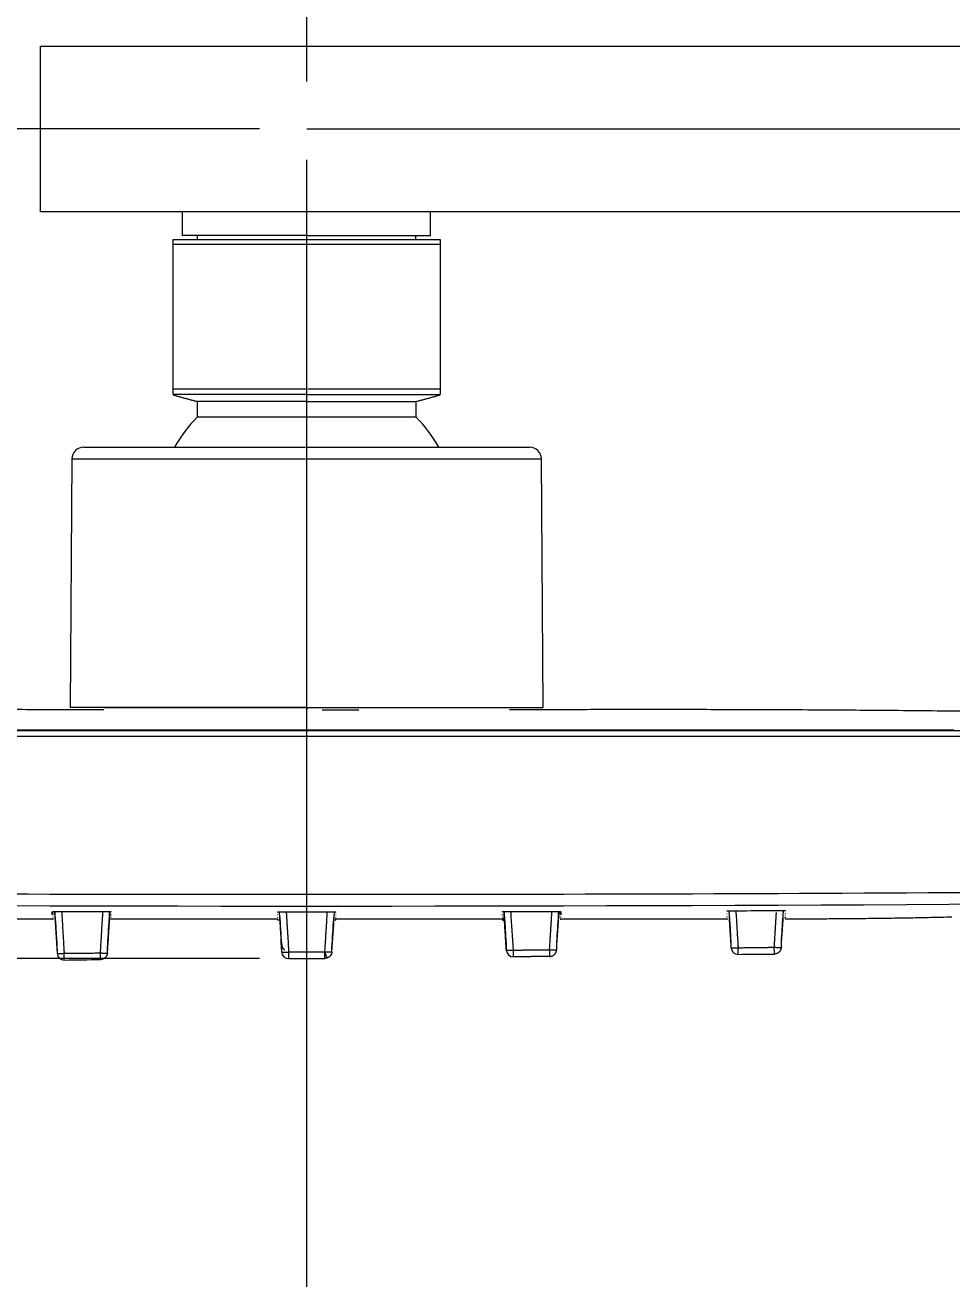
# Model space of a CAD drawing. Extents: x 8896 to 12055, y -91 to 2224.
# Drawn here: x 10464.6 to 10543, y 1249.7 to 1356.3 of the extents above; entities that cross this region are included whole.
import ezdxf

# ---------------------------------------------------------------- set-up
doc = ezdxf.new("R2010")
doc.units = 0
doc.header["$LTSCALE"] = 10
doc.header["$MEASUREMENT"] = 0
doc.header["$PDMODE"] = 3
doc.header["$PDSIZE"] = -10
doc.linetypes.add('CENTER2', pattern=[28.575, 19.05, -3.175, 3.175, -3.175])
doc.layers.get('0').update_dxf_attribs({"linetype": 'CONTINUOUS'})
doc.layers.get('DEFPOINTS').update_dxf_attribs({"linetype": 'CONTINUOUS'})
doc.layers.add('1', color=7, linetype='CONTINUOUS')
doc.layers.add('Cneter', color=1, linetype='CENTER2', lineweight=13)
doc.styles.add('Daelim Dimension', font='')
doc.styles.get('Daelim Dimension').set_extended_font_data('나눔고딕')
doc.dimstyles.new('DEFAULT', dxfattribs={"dimscale": 2, "dimtxt": 2, "dimasz": 2, "dimexe": 0, "dimexo": 2, "dimgap": 1, "dimtad": 1, "dimdec": 1, "dimzin": 9, "dimdsep": 46, "dimtxsty": 'Daelim Dimension', "dimcen": 0.5, "dimclrd": 5, "dimclre": 5, "dimclrt": 256, "dimadec": 1, "dimazin": 0, "dimtfac": 1, "dimtdec": 1, "dimtix": 1, "dimtmove": 0, "dimatfit": 3, "dimfxl": 1, "dimtolj": 1, "dimtzin": 1, "dimlwd": 9, "dimlwe": 9, "dimarcsym": 0})

# ---------------------------------------------------------------- blocks, each defined once
blk = doc.blocks.new('*D21')
at = {"color": 5, "lineweight": 9, "ltscale": 0.5, "transparency": 16777216}
for p, q in [((10484.45, 1347.57), (10329.68, 1347.57)), ((10331.68, 1285.45), (10331.68, 1339.57)), ((10484.46, 1277.45), (10329.68, 1277.45))]:
    blk.add_line(p, q, dxfattribs=at)
at = {"color": 5, "ltscale": 0.5, "transparency": 16777216}
for points in [[(10330.34, 1339.57), (10333.01, 1339.57), (10331.68, 1347.57)], [(10330.34, 1285.45), (10333.01, 1285.45), (10331.68, 1277.45)]]:
    blk.add_solid(points, dxfattribs=at)
at = {"layer": 'DEFPOINTS', "color": 0, "ltscale": 0.5, "transparency": 16777216}
for p in [(10331.68, 1347.57), (10488.45, 1347.57), (10488.46, 1277.45)]:
    blk.add_point(p, dxfattribs=at)
at = {"color": 7, "ltscale": 0.5, "transparency": 16777216, "insert": (10318.86, 1312.51), "char_height": 20, "attachment_point": 5, "rotation": 90, "style": 'Daelim Dimension'}
blk.add_mtext('\\A1;70', dxfattribs=at)
blk = doc.blocks.new('*D22')
at = {"color": 5, "lineweight": 9, "ltscale": 0.5, "transparency": 16777216}
for p, q in [((10488.45, 1351.57), (10488.45, 1402.34)), ((10834.93, 1306.57), (10834.93, 1402.34)), ((10496.45, 1400.34), (10826.93, 1400.34))]:
    blk.add_line(p, q, dxfattribs=at)
at = {"color": 5, "ltscale": 0.5, "transparency": 16777216}
for points in [[(10496.45, 1401.67), (10496.45, 1399.01), (10488.45, 1400.34)], [(10826.93, 1401.67), (10826.93, 1399.01), (10834.93, 1400.34)]]:
    blk.add_solid(points, dxfattribs=at)
at = {"layer": 'DEFPOINTS', "color": 0, "ltscale": 0.5, "transparency": 16777216}
for p in [(10834.93, 1400.34), (10488.45, 1347.57), (10834.93, 1302.57)]:
    blk.add_point(p, dxfattribs=at)
at = {"color": 7, "ltscale": 0.5, "transparency": 16777216, "insert": (10661.69, 1413.74), "char_height": 20, "attachment_point": 5, "style": 'Daelim Dimension'}
blk.add_mtext('\\A1;346.5', dxfattribs=at)

msp = doc.modelspace()

# ---------------------------------------------------------------- linework, layer by layer
at = {"layer": '1', "color": 7, "linetype": 'Continuous', "lineweight": 18}
for p, q in [((10465.93, 1340.57), (10465.93, 1354.57)), ((10465.93, 1354.57), (10789.93, 1354.57)), ((10789.93, 1340.57), (10465.93, 1340.57)), ((10477.93, 1340.57), (10477.93, 1338.57)), ((10498.93, 1338.57), (10498.93, 1340.57)), ((10488.43, 1338.57), (10477.93, 1338.57)), ((10479.18, 1338.57), (10479.18, 1338.23)), ((10488.43, 1338.57), (10498.93, 1338.57)), ((10497.68, 1338.23), (10497.68, 1338.57)), ((10477.15, 1338.23), (10488.53, 1338.23)), ((10477.15, 1325.61), (10477.15, 1337.83)), ((10488.53, 1338.23), (10499.75, 1338.23)), ((10499.75, 1337.83), (10499.75, 1325.61)), ((10488.45, 1325.13), (10477.15, 1325.13)), ((10479.2, 1324.53), (10479.2, 1323.22)), ((10488.45, 1324.53), (10479.2, 1324.53)), ((10488.45, 1324.53), (10497.7, 1324.53)), ((10488.53, 1325.13), (10499.75, 1325.13)), ((10497.7, 1323.22), (10497.7, 1324.53)), ((10488.45, 1323.22), (10479.2, 1323.22)), ((10497.7, 1323.22), (10488.45, 1323.22)), ((10469.6, 1320.67), (10488.36, 1320.67)), ((10488.45, 1320.67), (10507.3, 1320.67)), ((10468.6, 1319.68), (10468.45, 1298.67)), ((10508.45, 1298.67), (10508.3, 1319.68)), ((10488.45, 1298.67), (10468.45, 1298.67)), ((10488.45, 1298.67), (10508.45, 1298.67)), ((10489.75, 1298.47), (10492.57, 1298.47)), ((10492.57, 1298.47), (10492.86, 1298.47)), ((10471.89, 1280.73), (10471.9, 1280.73)), ((10524, 1280.77), (10524, 1280.77)), ((10467, 1280.71), (10467, 1280.71)), ((10471.9, 1280.7), (10471.9, 1280.7)), ((10505, 1280.7), (10505, 1280.7)), ((10509.9, 1280.71), (10509.9, 1280.71))]:
    msp.add_line(p, q, dxfattribs=at)
at = {"layer": '1', "color": 7, "linetype": 'Continuous', "lineweight": 13}
for p, q in [((10477.15, 1337.83), (10488.45, 1337.83)), ((10488.53, 1337.83), (10499.75, 1337.83)), ((10477.15, 1325.61), (10488.45, 1325.61)), ((10488.54, 1325.61), (10499.75, 1325.61)), ((10468.6, 1319.68), (10488.36, 1319.68)), ((10488.45, 1319.68), (10508.3, 1319.68)), ((10488.45, 1298.67), (10488.45, 1298.47)), ((10488.45, 1296.22), (10372.36, 1296.22)), ((10604.54, 1296.22), (10488.45, 1296.22))]:
    msp.add_line(p, q, dxfattribs=at)
at = {"layer": '1', "color": 7, "linetype": 'Continuous', "lineweight": 18}
for centre, radius, start, end in [((10488.45, 1314.23), 12.9, 135.8118, 150.0147), ((10488.45, 1314.23), 12.9, 29.9858, 44.1882), ((10469.6, 1319.67), 1, 90, 179.6), ((10507.3, 1319.67), 1, 0.4, 90), ((10467.94, 1277.92), 0.6, 183.4974, 270.6933)]:
    msp.add_arc(centre, radius, start, end, dxfattribs=at)
at = {"layer": '1', "color": 7, "linetype": 'Continuous', "lineweight": 13}
for centre, major_axis, ratio, start_param, end_param in [((10467.94, 1277.92), (0.007, -0.6), 0.000003, 6.2713, 7.792885), ((10486.93, 1278.04), (0.004, -0.6), 0.000002, 6.269689, 7.792894), ((10505.93, 1278.19), (-0.006, 0.6), 0.000003, 3.128803, 4.651297), ((10524.93, 1278.4), (0.007, -0.6), 0.000003, 6.2713, 7.792885)]:
    msp.add_ellipse(centre, major_axis=major_axis, ratio=ratio, start_param=start_param, end_param=end_param, dxfattribs=at)
at = {"layer": '1', "color": 7, "linetype": 'Continuous', "lineweight": 18}
for centre, major_axis, ratio, start_param, end_param in [((10486.93, 1278.04), (0.6, 0), 0.999906, 3.202786, 4.719591), ((10505.93, 1278.19), (-0.6, 0), 0.999915, 0.061244, 1.580437), ((10524.93, 1278.4), (0.6, 0), 0.999927, 3.202897, 4.724482)]:
    msp.add_ellipse(centre, major_axis=major_axis, ratio=ratio, start_param=start_param, end_param=end_param, dxfattribs=at)
for points, knots in [([(10477.15, 1337.83), (10477.15, 1337.84), (10477.15, 1337.86), (10477.15, 1337.89), (10477.15, 1337.92), (10477.15, 1337.95), (10477.15, 1337.97), (10477.15, 1338), (10477.15, 1338.03), (10477.15, 1338.05), (10477.15, 1338.08), (10477.15, 1338.1), (10477.15, 1338.12), (10477.15, 1338.14), (10477.15, 1338.16), (10477.15, 1338.17), (10477.15, 1338.19), (10477.15, 1338.2), (10477.15, 1338.21), (10477.15, 1338.22), (10477.15, 1338.22), (10477.15, 1338.23), (10477.15, 1338.23), (10477.15, 1338.23)], [0, 0, 0, 0, 0.047635, 0.095269, 0.142904, 0.190538, 0.238173, 0.285807, 0.333442, 0.381076, 0.428711, 0.476345, 0.52398, 0.571614, 0.619249, 0.666883, 0.714518, 0.762152, 0.809787, 0.857421, 0.905056, 0.95269, 1, 1, 1, 1]), ([(10499.75, 1338.23), (10499.75, 1338.23), (10499.75, 1338.23), (10499.75, 1338.22), (10499.75, 1338.22), (10499.75, 1338.21), (10499.75, 1338.2), (10499.75, 1338.19), (10499.75, 1338.17), (10499.75, 1338.16), (10499.75, 1338.14), (10499.75, 1338.12), (10499.75, 1338.1), (10499.75, 1338.08), (10499.75, 1338.05), (10499.75, 1338.03), (10499.75, 1338), (10499.75, 1337.97), (10499.75, 1337.95), (10499.75, 1337.92), (10499.75, 1337.89), (10499.75, 1337.86), (10499.75, 1337.84), (10499.75, 1337.83)], [0, 0, 0, 0, 0.045006, 0.092756, 0.140505, 0.188255, 0.236005, 0.283755, 0.331504, 0.379254, 0.427004, 0.474753, 0.522503, 0.570253, 0.618002, 0.665752, 0.713502, 0.761252, 0.809001, 0.856751, 0.904501, 0.95225, 1, 1, 1, 1]), ([(10488.45, 1298.64), (10488.43, 1298.64), (10488.39, 1298.64), (10488.32, 1298.64), (10488.26, 1298.64), (10488.2, 1298.64), (10488.13, 1298.64), (10488.07, 1298.64), (10488.01, 1298.64), (10487.95, 1298.64), (10487.88, 1298.64), (10487.82, 1298.64), (10487.76, 1298.64), (10487.69, 1298.64), (10487.63, 1298.64), (10487.57, 1298.64), (10487.51, 1298.64), (10487.44, 1298.64), (10487.38, 1298.64), (10487.32, 1298.64), (10487.25, 1298.64), (10487.19, 1298.64), (10487.13, 1298.64), (10487.07, 1298.64), (10487, 1298.64), (10486.94, 1298.64), (10486.88, 1298.64), (10486.82, 1298.64), (10486.75, 1298.64), (10486.69, 1298.64), (10486.63, 1298.64), (10486.57, 1298.64), (10486.5, 1298.64), (10486.44, 1298.64), (10486.38, 1298.64), (10486.32, 1298.64), (10486.25, 1298.64), (10486.19, 1298.64), (10486.13, 1298.64), (10486.07, 1298.64), (10486.01, 1298.64), (10485.94, 1298.64), (10485.88, 1298.64), (10485.82, 1298.64), (10485.76, 1298.64), (10485.69, 1298.64), (10485.63, 1298.64), (10485.57, 1298.64), (10485.51, 1298.64), (10485.45, 1298.64), (10485.38, 1298.64), (10485.32, 1298.64), (10485.26, 1298.64), (10485.2, 1298.64), (10484.88, 1298.64), (10484.31, 1298.64), (10483.49, 1298.64), (10482.68, 1298.64), (10481.89, 1298.64), (10481.11, 1298.64), (10480.35, 1298.64), (10479.61, 1298.64), (10478.82, 1298.64), (10477.99, 1298.64), (10477.13, 1298.64), (10476.32, 1298.64), (10475.56, 1298.64), (10474.85, 1298.64), (10474.2, 1298.64), (10473.6, 1298.64), (10473.06, 1298.64), (10472.6, 1298.64), (10472.2, 1298.64), (10471.87, 1298.64), (10471.62, 1298.64), (10471.43, 1298.64), (10471.33, 1298.64), (10471.3, 1298.64), (10471.3, 1298.64)], [0, 0, 0, 0, 0.002343, 0.004685, 0.007027, 0.009367, 0.011707, 0.014047, 0.016385, 0.018724, 0.021061, 0.023398, 0.025734, 0.02807, 0.030406, 0.032741, 0.035076, 0.03741, 0.039744, 0.042078, 0.044411, 0.046744, 0.049077, 0.05141, 0.053743, 0.056075, 0.058408, 0.06074, 0.063073, 0.065405, 0.067738, 0.07007, 0.072403, 0.074736, 0.077069, 0.079402, 0.081735, 0.084069, 0.086403, 0.088738, 0.091072, 0.093407, 0.095743, 0.098079, 0.100416, 0.102753, 0.10509, 0.107428, 0.109767, 0.112107, 0.114447, 0.116788, 0.119129, 0.121472, 0.123815, 0.155411, 0.186931, 0.218451, 0.25005, 0.281647, 0.313166, 0.344687, 0.376286, 0.417577, 0.458783, 0.500079, 0.541369, 0.582576, 0.623872, 0.665974, 0.707988, 0.750097, 0.7922, 0.834213, 0.876323, 0.917613, 0.95882, 1, 1, 1, 1]), ([(10505.6, 1298.64), (10505.6, 1298.64), (10505.57, 1298.64), (10505.46, 1298.64), (10505.28, 1298.64), (10505.03, 1298.64), (10504.7, 1298.64), (10504.3, 1298.64), (10503.83, 1298.64), (10503.3, 1298.64), (10502.7, 1298.64), (10502.05, 1298.64), (10501.34, 1298.64), (10500.58, 1298.64), (10499.77, 1298.64), (10498.91, 1298.64), (10498.08, 1298.64), (10497.29, 1298.64), (10496.55, 1298.64), (10495.79, 1298.64), (10495.01, 1298.64), (10494.22, 1298.64), (10493.41, 1298.64), (10492.59, 1298.64), (10492, 1298.64), (10491.64, 1298.64), (10491.51, 1298.64), (10491.38, 1298.64), (10491.26, 1298.64), (10491.13, 1298.64), (10491, 1298.64), (10490.88, 1298.64), (10490.75, 1298.64), (10490.62, 1298.64), (10490.5, 1298.64), (10490.37, 1298.64), (10490.24, 1298.64), (10490.11, 1298.64), (10489.99, 1298.64), (10489.86, 1298.64), (10489.73, 1298.64), (10489.6, 1298.64), (10489.48, 1298.64), (10489.35, 1298.64), (10489.22, 1298.64), (10489.09, 1298.64), (10488.96, 1298.64), (10488.84, 1298.64), (10488.71, 1298.64), (10488.58, 1298.64), (10488.49, 1298.64), (10488.45, 1298.64)], [0, 0, 0, 0, 0.041171, 0.082378, 0.123673, 0.165778, 0.207792, 0.249899, 0.292004, 0.334018, 0.376125, 0.417417, 0.458623, 0.499919, 0.54121, 0.582416, 0.623713, 0.655308, 0.686827, 0.718348, 0.749949, 0.781544, 0.813063, 0.844584, 0.876185, 0.88096, 0.885732, 0.890501, 0.895268, 0.900032, 0.904794, 0.909554, 0.914312, 0.91907, 0.923826, 0.928581, 0.933336, 0.938091, 0.942845, 0.9476, 0.952356, 0.957112, 0.961869, 0.966628, 0.971389, 0.976151, 0.980915, 0.985682, 0.990452, 0.995224, 1, 1, 1, 1]), ([(10433.74, 1296.77), (10433.77, 1296.77), (10434.26, 1296.77), (10435.2, 1296.77), (10436.58, 1296.77), (10437.95, 1296.77), (10439.33, 1296.77), (10440.71, 1296.77), (10442.09, 1296.78), (10443.47, 1296.78), (10444.85, 1296.78), (10446.24, 1296.78), (10447.62, 1296.78), (10449.01, 1296.78), (10450.4, 1296.78), (10451.79, 1296.78), (10453.18, 1296.78), (10454.57, 1296.78), (10455.97, 1296.78), (10457.37, 1296.78), (10458.76, 1296.79), (10460.16, 1296.79), (10461.56, 1296.79), (10462.96, 1296.79), (10464.37, 1296.79), (10465.77, 1296.79), (10467.18, 1296.79), (10468.59, 1296.79), (10470, 1296.79), (10471.41, 1296.79), (10472.82, 1296.79), (10474.23, 1296.79), (10475.65, 1296.79), (10477.06, 1296.79), (10478.48, 1296.79), (10479.9, 1296.79), (10481.32, 1296.79), (10482.75, 1296.79), (10484.17, 1296.79), (10485.59, 1296.79), (10487.02, 1296.79), (10488.85, 1296.79), (10491.09, 1296.79), (10493.72, 1296.79), (10496.35, 1296.79), (10498.97, 1296.79), (10501.59, 1296.79), (10504.2, 1296.79), (10506.81, 1296.79), (10509.42, 1296.79), (10512.01, 1296.79), (10514.61, 1296.79), (10517.2, 1296.79), (10519.78, 1296.78), (10522.36, 1296.78), (10524.93, 1296.78), (10527.5, 1296.78), (10530.06, 1296.78), (10532.62, 1296.78), (10535.17, 1296.78), (10537.72, 1296.77), (10540.26, 1296.77), (10542.08, 1296.77), (10543.04, 1296.77), (10543.16, 1296.77)], [0, 0, 0, 0, 0.000811, 0.013356, 0.025915, 0.038487, 0.051072, 0.063671, 0.076283, 0.088908, 0.101547, 0.114199, 0.126865, 0.139544, 0.152237, 0.164943, 0.177662, 0.190395, 0.203141, 0.2159, 0.228673, 0.24146, 0.254259, 0.267072, 0.279899, 0.292739, 0.305592, 0.318459, 0.331339, 0.344232, 0.357139, 0.37006, 0.382993, 0.395941, 0.408901, 0.421875, 0.434862, 0.447863, 0.460877, 0.473905, 0.486946, 0.5, 0.524115, 0.548185, 0.572208, 0.596186, 0.620117, 0.644003, 0.667843, 0.691637, 0.715385, 0.739087, 0.762743, 0.786353, 0.809917, 0.833436, 0.856908, 0.880334, 0.903715, 0.92705, 0.950339, 0.973581, 0.996778, 1, 1, 1, 1]), ([(10467, 1281.42), (10467, 1281.42), (10467.01, 1281.42), (10467.02, 1281.42), (10467.03, 1281.42), (10467.04, 1281.42), (10467.05, 1281.43), (10467.08, 1281.43), (10467.1, 1281.43), (10467.15, 1281.43), (10467.16, 1281.43), (10467.2, 1281.43), (10467.21, 1281.43), (10467.27, 1281.43), (10467.31, 1281.43), (10467.37, 1281.43), (10467.39, 1281.43), (10467.44, 1281.43), (10467.48, 1281.43), (10467.53, 1281.43), (10467.58, 1281.43), (10467.61, 1281.43), (10467.68, 1281.43), (10467.73, 1281.43), (10467.79, 1281.43)], [0, 0, 0, 0, 0.125, 0.125, 0.1875, 0.1875, 0.25, 0.25, 0.375, 0.375, 0.4375, 0.4375, 0.5, 0.5, 0.625, 0.625, 0.6875, 0.6875, 0.75, 0.8125, 0.8125, 0.875, 0.875, 1, 1, 1, 1]), ([(10471.1, 1281.42), (10471.15, 1281.42), (10471.21, 1281.42), (10471.28, 1281.42), (10471.31, 1281.42), (10471.36, 1281.42), (10471.38, 1281.42), (10471.46, 1281.42), (10471.5, 1281.42), (10471.56, 1281.42), (10471.57, 1281.42), (10471.59, 1281.42), (10471.6, 1281.42), (10471.63, 1281.42), (10471.65, 1281.42), (10471.71, 1281.42), (10471.74, 1281.42), (10471.77, 1281.42), (10471.78, 1281.42), (10471.79, 1281.42), (10471.81, 1281.41), (10471.84, 1281.41), (10471.86, 1281.41), (10471.87, 1281.41), (10471.88, 1281.41), (10471.9, 1281.41), (10471.9, 1281.41), (10471.9, 1281.41)], [0, 0, 0, 0, 0.125, 0.125, 0.1875, 0.1875, 0.25, 0.25, 0.375, 0.375, 0.40625, 0.40625, 0.4375, 0.4375, 0.5, 0.5, 0.625, 0.625, 0.65625, 0.65625, 0.6875, 0.75, 0.8125, 0.8125, 0.875, 0.875, 1, 1, 1, 1]), ([(10486, 1281.39), (10486, 1281.39), (10486, 1281.39), (10486.02, 1281.4), (10486.03, 1281.4), (10486.04, 1281.4), (10486.05, 1281.4), (10486.08, 1281.4), (10486.1, 1281.4), (10486.15, 1281.4), (10486.16, 1281.4), (10486.2, 1281.4), (10486.21, 1281.4), (10486.27, 1281.4), (10486.31, 1281.4), (10486.36, 1281.4), (10486.37, 1281.4), (10486.39, 1281.4), (10486.43, 1281.4), (10486.49, 1281.4), (10486.54, 1281.4), (10486.57, 1281.4), (10486.59, 1281.4), (10486.61, 1281.4), (10486.62, 1281.4), (10486.69, 1281.4), (10486.74, 1281.4), (10486.79, 1281.4)], [0, 0, 0, 0, 0.125, 0.125, 0.1875, 0.1875, 0.25, 0.25, 0.375, 0.375, 0.4375, 0.4375, 0.5, 0.5, 0.625, 0.625, 0.65625, 0.65625, 0.6875, 0.75, 0.8125, 0.8125, 0.84375, 0.84375, 0.875, 0.875, 1, 1, 1, 1]), ([(10490.11, 1281.4), (10490.16, 1281.4), (10490.21, 1281.4), (10490.29, 1281.4), (10490.31, 1281.4), (10490.36, 1281.4), (10490.39, 1281.4), (10490.46, 1281.4), (10490.5, 1281.4), (10490.56, 1281.4), (10490.57, 1281.4), (10490.59, 1281.4), (10490.6, 1281.4), (10490.63, 1281.4), (10490.65, 1281.4), (10490.7, 1281.4), (10490.74, 1281.4), (10490.77, 1281.4), (10490.78, 1281.4), (10490.79, 1281.4), (10490.81, 1281.4), (10490.84, 1281.4), (10490.86, 1281.4), (10490.87, 1281.4), (10490.87, 1281.4), (10490.88, 1281.4), (10490.88, 1281.39), (10490.89, 1281.39), (10490.9, 1281.39), (10490.9, 1281.39)], [0, 0, 0, 0, 0.125, 0.125, 0.1875, 0.1875, 0.25, 0.25, 0.375, 0.375, 0.40625, 0.40625, 0.4375, 0.4375, 0.5, 0.5, 0.625, 0.625, 0.65625, 0.65625, 0.6875, 0.75, 0.8125, 0.8125, 0.84375, 0.84375, 0.875, 0.875, 1, 1, 1, 1]), ([(10490.9, 1281.34), (10490.9, 1281.34), (10490.89, 1281.34), (10490.88, 1281.34), (10490.87, 1281.34), (10490.86, 1281.34), (10490.86, 1281.34), (10490.86, 1281.34)], [0, 0, 0, 0, 0.581394, 0.581394, 0.872092, 0.872092, 1, 1, 1, 1]), ([(10505, 1281.41), (10505, 1281.41), (10505, 1281.41), (10505.02, 1281.41), (10505.02, 1281.41), (10505.04, 1281.41), (10505.05, 1281.41), (10505.08, 1281.41), (10505.1, 1281.42), (10505.14, 1281.42), (10505.15, 1281.42), (10505.16, 1281.42), (10505.17, 1281.42), (10505.19, 1281.42), (10505.21, 1281.42), (10505.27, 1281.42), (10505.31, 1281.42), (10505.36, 1281.42), (10505.37, 1281.42), (10505.4, 1281.42), (10505.43, 1281.42), (10505.49, 1281.42), (10505.54, 1281.42), (10505.58, 1281.42), (10505.59, 1281.42), (10505.62, 1281.42), (10505.63, 1281.42), (10505.69, 1281.42), (10505.75, 1281.42), (10505.8, 1281.42)], [0, 0, 0, 0, 0.125, 0.125, 0.1875, 0.1875, 0.25, 0.25, 0.375, 0.375, 0.40625, 0.40625, 0.4375, 0.4375, 0.5, 0.5, 0.625, 0.625, 0.65625, 0.65625, 0.6875, 0.75, 0.8125, 0.8125, 0.84375, 0.84375, 0.875, 0.875, 1, 1, 1, 1]), ([(10505, 1280.82), (10505, 1280.82), (10505, 1280.82), (10505.02, 1280.82), (10505.03, 1280.82), (10505.04, 1280.82), (10505.05, 1280.82), (10505.08, 1280.82), (10505.1, 1280.82), (10505.14, 1280.82), (10505.15, 1280.82), (10505.16, 1280.82), (10505.17, 1280.82), (10505.18, 1280.82)], [0, 0, 0, 0, 0.288153, 0.288153, 0.43223, 0.43223, 0.576306, 0.576306, 0.864459, 0.864459, 0.936498, 0.936498, 1, 1, 1, 1]), ([(10505, 1280.73), (10505, 1280.73), (10505, 1280.73), (10505.02, 1280.73), (10505.03, 1280.73), (10505.04, 1280.73), (10505.05, 1280.73), (10505.08, 1280.73), (10505.1, 1280.73), (10505.14, 1280.73), (10505.15, 1280.73), (10505.16, 1280.73), (10505.17, 1280.73), (10505.18, 1280.73)], [0, 0, 0, 0, 0.287387, 0.287387, 0.431081, 0.431081, 0.574775, 0.574775, 0.862162, 0.862162, 0.934009, 0.934009, 1, 1, 1, 1]), ([(10509.11, 1281.43), (10509.17, 1281.43), (10509.22, 1281.43), (10509.29, 1281.43), (10509.32, 1281.43), (10509.37, 1281.43), (10509.39, 1281.43), (10509.46, 1281.43), (10509.51, 1281.43), (10509.57, 1281.43), (10509.59, 1281.43), (10509.63, 1281.43), (10509.65, 1281.43), (10509.7, 1281.43), (10509.74, 1281.43), (10509.78, 1281.43), (10509.79, 1281.43), (10509.82, 1281.43), (10509.84, 1281.43), (10509.86, 1281.42), (10509.87, 1281.42), (10509.87, 1281.42), (10509.88, 1281.42), (10509.88, 1281.42), (10509.89, 1281.42), (10509.9, 1281.42), (10509.9, 1281.42)], [0, 0, 0, 0, 0.125, 0.125, 0.1875, 0.1875, 0.25, 0.25, 0.375, 0.375, 0.4375, 0.4375, 0.5, 0.5, 0.625, 0.625, 0.6875, 0.6875, 0.75, 0.8125, 0.8125, 0.84375, 0.84375, 0.875, 0.875, 1, 1, 1, 1]), ([(10509.9, 1280.94), (10509.9, 1280.94), (10509.9, 1280.94), (10509.88, 1280.94), (10509.87, 1280.94), (10509.86, 1280.94), (10509.86, 1280.94), (10509.86, 1280.94)], [0, 0, 0, 0, 0.584029, 0.584029, 0.876044, 0.876044, 1, 1, 1, 1]), ([(10509.95, 1281.15), (10509.96, 1281.17), (10509.97, 1281.25), (10509.98, 1281.33), (10509.98, 1281.39)], [0, 0, 0, 0, 0.280505, 1, 1, 1, 1]), ([(10524, 1281.47), (10524, 1281.47), (10524, 1281.47), (10524.02, 1281.47), (10524.02, 1281.47), (10524.03, 1281.48), (10524.04, 1281.48), (10524.05, 1281.48), (10524.05, 1281.48), (10524.08, 1281.48), (10524.1, 1281.48), (10524.14, 1281.48), (10524.15, 1281.48), (10524.16, 1281.48), (10524.17, 1281.48), (10524.19, 1281.48), (10524.21, 1281.48), (10524.27, 1281.48), (10524.31, 1281.48), (10524.36, 1281.48), (10524.38, 1281.48), (10524.4, 1281.48), (10524.43, 1281.48), (10524.49, 1281.48), (10524.54, 1281.49), (10524.59, 1281.49), (10524.62, 1281.49), (10524.7, 1281.49), (10524.75, 1281.49), (10524.8, 1281.49)], [0, 0, 0, 0, 0.125, 0.125, 0.1875, 0.1875, 0.21875, 0.21875, 0.25, 0.25, 0.375, 0.375, 0.40625, 0.40625, 0.4375, 0.4375, 0.5, 0.5, 0.625, 0.625, 0.65625, 0.65625, 0.6875, 0.75, 0.8125, 0.8125, 0.875, 0.875, 1, 1, 1, 1]), ([(10524, 1280.77), (10524, 1280.77), (10524, 1280.77), (10524.02, 1280.77), (10524.02, 1280.77), (10524.02, 1280.77)], [0, 0, 0, 0, 0.956027, 0.956027, 1, 1, 1, 1]), ([(10528.12, 1281.5), (10528.17, 1281.5), (10528.22, 1281.5), (10528.3, 1281.5), (10528.32, 1281.5), (10528.37, 1281.5), (10528.39, 1281.5), (10528.46, 1281.5), (10528.51, 1281.5), (10528.57, 1281.5), (10528.59, 1281.5), (10528.63, 1281.5), (10528.65, 1281.5), (10528.7, 1281.5), (10528.74, 1281.5), (10528.78, 1281.5), (10528.79, 1281.5), (10528.82, 1281.5), (10528.83, 1281.5), (10528.86, 1281.5), (10528.87, 1281.5), (10528.89, 1281.5), (10528.9, 1281.5), (10528.9, 1281.5)], [0, 0, 0, 0, 0.125, 0.125, 0.1875, 0.1875, 0.25, 0.25, 0.375, 0.375, 0.4375, 0.4375, 0.5, 0.5, 0.625, 0.625, 0.6875, 0.6875, 0.75, 0.75, 0.875, 0.875, 1, 1, 1, 1]), ([(10528.9, 1280.9), (10528.9, 1280.9), (10528.9, 1280.9), (10528.88, 1280.9), (10528.87, 1280.9), (10528.86, 1280.9), (10528.86, 1280.9), (10528.86, 1280.9)], [0, 0, 0, 0, 0.584923, 0.584923, 0.877384, 0.877384, 1, 1, 1, 1]), ([(10471.88, 1280.7), (10471.88, 1280.7), (10471.88, 1280.7), (10471.89, 1280.7), (10471.9, 1280.7), (10471.9, 1280.7)], [0, 0, 0, 0, 0.116808, 0.116808, 1, 1, 1, 1]), ([(10486, 1280.71), (10486, 1280.71), (10486, 1280.71), (10486.02, 1280.71), (10486.03, 1280.71), (10486.04, 1280.71), (10486.05, 1280.71), (10486.08, 1280.71), (10486.1, 1280.71), (10486.14, 1280.71), (10486.15, 1280.71), (10486.16, 1280.71), (10486.17, 1280.71), (10486.18, 1280.71), (10486.18, 1280.71), (10486.19, 1280.71)], [0, 0, 0, 0, 0.278552, 0.278552, 0.417828, 0.417828, 0.557104, 0.557104, 0.835655, 0.835655, 0.905293, 0.905293, 0.974931, 0.974931, 1, 1, 1, 1]), ([(10490.9, 1280.7), (10490.9, 1280.7), (10490.89, 1280.7), (10490.88, 1280.7), (10490.87, 1280.7), (10490.86, 1280.7), (10490.86, 1280.7), (10490.86, 1280.7)], [0, 0, 0, 0, 0.579877, 0.579877, 0.869815, 0.869815, 1, 1, 1, 1]), ([(10490.87, 1280.7), (10490.87, 1280.7), (10490.87, 1280.7), (10490.88, 1280.7), (10490.88, 1280.7), (10490.89, 1280.7), (10490.9, 1280.7), (10490.9, 1280.7)], [0, 0, 0, 0, 0.121735, 0.121735, 0.297388, 0.297388, 1, 1, 1, 1]), ([(10505, 1280.7), (10505, 1280.7), (10505, 1280.7), (10505.02, 1280.7), (10505.03, 1280.7), (10505.04, 1280.7), (10505.05, 1280.7), (10505.08, 1280.7), (10505.1, 1280.7), (10505.14, 1280.7), (10505.15, 1280.7), (10505.16, 1280.7), (10505.17, 1280.7), (10505.18, 1280.7)], [0, 0, 0, 0, 0.286031, 0.286031, 0.429047, 0.429047, 0.572063, 0.572063, 0.858094, 0.858094, 0.929602, 0.929602, 1, 1, 1, 1]), ([(10486.34, 1278.62), (10486.34, 1278.62), (10486.34, 1278.61), (10486.34, 1278.6), (10486.34, 1278.59), (10486.34, 1278.58), (10486.34, 1278.56), (10486.35, 1278.55), (10486.35, 1278.54), (10486.35, 1278.53), (10486.35, 1278.52), (10486.35, 1278.51), (10486.36, 1278.5), (10486.36, 1278.49), (10486.36, 1278.48), (10486.37, 1278.47), (10486.37, 1278.47), (10486.37, 1278.46), (10486.37, 1278.45), (10486.38, 1278.44), (10486.38, 1278.43), (10486.38, 1278.43), (10486.39, 1278.42), (10486.4, 1278.4), (10486.42, 1278.36), (10486.45, 1278.3), (10486.49, 1278.26), (10486.52, 1278.23), (10486.55, 1278.2), (10486.56, 1278.19), (10486.57, 1278.19)], [0, 0, 0, 0, 0.024408, 0.048359, 0.07185, 0.094881, 0.11745, 0.139555, 0.161197, 0.182373, 0.203085, 0.223331, 0.243112, 0.262428, 0.281278, 0.299663, 0.317585, 0.335042, 0.352037, 0.36857, 0.384643, 0.400255, 0.415409, 0.430105, 0.557406, 0.677058, 0.789119, 0.893769, 0.950215, 1, 1, 1, 1])]:
    msp.add_open_spline(points, degree=3, knots=knots, dxfattribs=at)
for points, degree in [([(10477.15, 1325.13), (10477.15, 1325.13), (10477.15, 1325.14), (10477.15, 1325.15), (10477.15, 1325.16), (10477.15, 1325.18), (10477.15, 1325.2), (10477.15, 1325.22), (10477.15, 1325.24), (10477.15, 1325.26), (10477.15, 1325.29), (10477.15, 1325.32), (10477.15, 1325.35), (10477.15, 1325.37), (10477.15, 1325.41), (10477.15, 1325.44), (10477.15, 1325.47), (10477.15, 1325.51), (10477.15, 1325.54), (10477.15, 1325.58), (10477.15, 1325.6), (10477.15, 1325.61)], 3), ([(10499.75, 1325.61), (10499.75, 1325.6), (10499.75, 1325.58), (10499.75, 1325.54), (10499.75, 1325.51), (10499.75, 1325.47), (10499.75, 1325.44), (10499.75, 1325.41), (10499.75, 1325.37), (10499.75, 1325.35), (10499.75, 1325.32), (10499.75, 1325.29), (10499.75, 1325.26), (10499.75, 1325.24), (10499.75, 1325.22), (10499.75, 1325.2), (10499.75, 1325.18), (10499.75, 1325.16), (10499.75, 1325.15), (10499.75, 1325.14), (10499.75, 1325.13), (10499.75, 1325.13)], 3), ([(10477.15, 1325.09), (10479.2, 1324.53)], 1), ([(10497.7, 1324.53), (10499.75, 1325.09)], 1), ([(10471.3, 1298.46), (10419.29, 1298.71), (10367.3, 1296.78)], 2), ([(10609.6, 1296.78), (10557.61, 1298.71), (10505.6, 1298.46)], 2), ([(10372.37, 1296.72), (10488.45, 1296.72), (10604.53, 1296.72)], 2), ([(10604.39, 1282.56), (10527.08, 1281.62), (10449.78, 1281.62), (10372.48, 1282.56)], 3), ([(10452.9, 1280.81), (10467, 1280.81)], 1), ([(10466.95, 1281.15), (10466.92, 1281.39)], 1), ([(10466.95, 1281.15), (10466.92, 1281.39)], 1), ([(10466.96, 1281.15), (10466.93, 1281.39)], 1), ([(10467, 1281.13), (10466.97, 1281.4)], 1), ([(10467, 1281.37), (10467, 1281.39), (10467, 1281.4), (10467, 1281.42)], 3), ([(10467, 1281.13), (10467, 1281.14), (10467, 1281.16), (10467, 1281.17)], 3), ([(10467, 1280.94), (10467, 1280.95), (10467, 1280.96), (10467, 1280.97)], 3), ([(10467, 1280.81), (10467, 1280.82), (10467, 1280.82), (10467, 1280.83)], 3), ([(10467, 1280.73), (10467, 1280.74), (10467, 1280.74), (10467, 1280.74)], 3), ([(10467, 1280.74), (10467, 1280.74), (10467, 1280.74), (10467.01, 1280.74)], 3), ([(10467.13, 1281.4), (10467.2, 1280.23), (10467.27, 1279.06), (10467.35, 1277.89)], 3), ([(10467.14, 1281.4), (10467.21, 1280.26), (10467.28, 1279.11), (10467.35, 1277.97)], 3), ([(10467.16, 1281.14), (10467.22, 1280.1), (10467.29, 1279.07), (10467.35, 1278.03)], 3), ([(10467.19, 1280.83), (10467.24, 1279.93), (10467.3, 1279.04), (10467.35, 1278.14)], 3), ([(10467.35, 1278.3), (10467.2, 1280.83)], 1), ([(10467.79, 1281.43), (10468.89, 1281.43), (10470, 1281.43), (10471.1, 1281.42)], 3), ([(10471.6, 1277.92), (10471.68, 1279.08), (10471.75, 1280.23), (10471.82, 1281.39)], 3), ([(10471.61, 1278.08), (10471.68, 1279.19), (10471.75, 1280.3), (10471.81, 1281.41)], 3), ([(10471.61, 1278.01), (10471.67, 1279.04), (10471.74, 1280.08), (10471.8, 1281.11)], 3), ([(10471.61, 1278.34), (10471.66, 1279.16), (10471.71, 1279.98), (10471.76, 1280.79)], 3), ([(10471.61, 1278.19), (10471.66, 1279.06), (10471.72, 1279.92), (10471.77, 1280.79)], 3), ([(10471.78, 1281.12), (10471.79, 1281.22), (10471.79, 1281.32), (10471.8, 1281.41)], 3), ([(10471.79, 1281.11), (10471.79, 1281.21), (10471.8, 1281.31), (10471.81, 1281.41)], 3), ([(10471.9, 1281.41), (10471.9, 1281.39), (10471.9, 1281.38), (10471.9, 1281.36)], 3), ([(10471.9, 1281.16), (10471.9, 1281.14), (10471.9, 1281.13), (10471.9, 1281.12)], 3), ([(10471.9, 1280.96), (10471.9, 1280.95), (10471.9, 1280.94), (10471.9, 1280.93)], 3), ([(10471.9, 1280.82), (10471.9, 1280.81), (10471.9, 1280.8), (10471.9, 1280.8)], 3), ([(10471.9, 1280.81), (10486, 1280.81)], 1), ([(10471.9, 1280.73), (10471.9, 1280.72), (10471.9, 1280.72), (10471.9, 1280.72)], 3), ([(10486, 1281.34), (10486, 1281.36), (10486, 1281.38), (10486, 1281.39)], 3), ([(10486, 1281.1), (10486, 1281.11), (10486, 1281.12), (10486, 1281.14)], 3), ([(10486, 1280.91), (10486, 1280.92), (10486, 1280.93), (10486, 1280.94)], 3), ([(10486, 1280.78), (10486, 1280.78), (10486, 1280.79), (10486, 1280.8)], 3), ([(10486.12, 1281.37), (10486.19, 1280.25), (10486.26, 1279.12), (10486.33, 1278)], 3), ([(10486.13, 1281.37), (10486.2, 1280.25), (10486.26, 1279.13), (10486.33, 1278.01)], 3), ([(10486.15, 1281.12), (10486.21, 1280.11), (10486.27, 1279.09), (10486.33, 1278.08)], 3), ([(10486.17, 1280.81), (10486.23, 1279.94), (10486.28, 1279.07), (10486.33, 1278.21)], 3), ([(10486.18, 1280.81), (10486.23, 1280), (10486.28, 1279.19), (10486.33, 1278.39)], 3), ([(10486.79, 1281.4), (10487.9, 1281.4), (10489, 1281.4), (10490.11, 1281.4)], 3), ([(10490.59, 1278.02), (10490.66, 1279.13), (10490.72, 1280.23), (10490.79, 1281.34)], 3), ([(10490.59, 1278.03), (10490.65, 1279.05), (10490.72, 1280.07), (10490.78, 1281.09)], 3), ([(10490.59, 1278.11), (10490.65, 1279.01), (10490.7, 1279.91), (10490.76, 1280.81)], 3), ([(10490.59, 1278.23), (10490.64, 1279.09), (10490.7, 1279.95), (10490.75, 1280.81)], 3), ([(10490.59, 1278.41), (10490.64, 1279.21), (10490.69, 1280.01), (10490.74, 1280.81)], 3), ([(10490.9, 1281.39), (10490.9, 1281.38), (10490.9, 1281.36), (10490.9, 1281.34)], 3), ([(10490.9, 1281.14), (10490.9, 1281.12), (10490.9, 1281.11), (10490.9, 1281.1)], 3), ([(10490.9, 1280.94), (10490.9, 1280.93), (10490.9, 1280.92), (10490.9, 1280.91)], 3), ([(10490.9, 1280.81), (10505, 1280.81)], 1), ([(10490.9, 1280.8), (10490.9, 1280.79), (10490.9, 1280.78), (10490.9, 1280.78)], 3), ([(10505, 1281.36), (10505, 1281.38), (10505, 1281.39), (10505, 1281.41)], 3), ([(10505, 1281.12), (10505, 1281.13), (10505, 1281.14), (10505, 1281.16)], 3), ([(10505, 1280.93), (10505, 1280.94), (10505, 1280.95), (10505, 1280.96)], 3), ([(10505, 1280.8), (10505, 1280.8), (10505, 1280.81), (10505, 1280.82)], 3), ([(10505, 1280.72), (10505, 1280.72), (10505, 1280.72), (10505, 1280.73)], 3), ([(10505.33, 1278.16), (10505.13, 1281.42)], 1), ([(10505.15, 1281.42), (10505.15, 1281.32), (10505.16, 1281.23), (10505.16, 1281.14)], 3), ([(10505.15, 1281.16), (10505.21, 1280.17), (10505.27, 1279.18), (10505.33, 1278.2)], 3), ([(10505.16, 1281.16), (10505.21, 1280.2), (10505.27, 1279.23), (10505.33, 1278.27)], 3), ([(10505.18, 1280.82), (10505.23, 1280.01), (10505.28, 1279.2), (10505.33, 1278.39)], 3), ([(10505.33, 1278.55), (10505.19, 1280.82)], 1), ([(10505.8, 1281.42), (10506.9, 1281.43), (10508.01, 1281.43), (10509.11, 1281.43)], 3), ([(10509.59, 1278.3), (10509.65, 1279.33), (10509.72, 1280.37), (10509.78, 1281.4)], 3), ([(10509.59, 1278.19), (10509.65, 1279.26), (10509.72, 1280.33), (10509.78, 1281.4)], 3), ([(10509.59, 1278.23), (10509.66, 1279.29), (10509.72, 1280.34), (10509.79, 1281.4)], 3), ([(10509.59, 1278.59), (10509.64, 1279.33), (10509.68, 1280.08), (10509.73, 1280.83)], 3), ([(10509.59, 1278.42), (10509.64, 1279.22), (10509.69, 1280.02), (10509.74, 1280.82)], 3), ([(10509.75, 1281.13), (10509.75, 1281.22), (10509.76, 1281.31), (10509.76, 1281.4)], 3), ([(10509.76, 1281.13), (10509.76, 1281.22), (10509.77, 1281.31), (10509.77, 1281.4)], 3), ([(10509.9, 1281.42), (10509.9, 1281.4), (10509.9, 1281.39), (10509.9, 1281.37)], 3), ([(10509.9, 1281.13), (10509.91, 1281.22), (10509.92, 1281.31), (10509.93, 1281.4)], 3), ([(10509.9, 1281.17), (10509.9, 1281.16), (10509.9, 1281.14), (10509.9, 1281.13)], 3), ([(10509.9, 1280.97), (10509.9, 1280.96), (10509.9, 1280.95), (10509.9, 1280.94)], 3), ([(10509.9, 1280.83), (10509.9, 1280.82), (10509.9, 1280.82), (10509.9, 1280.81)], 3), ([(10509.9, 1280.81), (10524, 1280.81)], 1), ([(10509.9, 1280.74), (10509.9, 1280.74), (10509.9, 1280.74), (10509.9, 1280.73)], 3), ([(10509.94, 1281.15), (10509.95, 1281.23), (10509.96, 1281.31), (10509.97, 1281.39)], 3), ([(10509.95, 1281.15), (10509.98, 1281.39)], 1), ([(10509.95, 1281.15), (10509.96, 1281.23), (10509.97, 1281.31), (10509.98, 1281.39)], 3), ([(10524, 1281.42), (10524, 1281.44), (10524, 1281.46), (10524, 1281.47)], 3), ([(10524, 1281.19), (10524, 1281.2), (10524, 1281.21), (10524, 1281.22)], 3), ([(10524, 1281), (10524, 1281.01), (10524, 1281.02), (10524, 1281.03)], 3), ([(10524, 1280.87), (10524, 1280.88), (10524, 1280.88), (10524, 1280.89)], 3), ([(10524, 1280.79), (10524, 1280.8), (10524, 1280.8), (10524, 1280.8)], 3), ([(10524.14, 1281.45), (10524.2, 1280.42), (10524.26, 1279.39), (10524.33, 1278.36)], 3), ([(10524.15, 1281.45), (10524.21, 1280.45), (10524.27, 1279.44), (10524.33, 1278.44)], 3), ([(10524.17, 1281.14), (10524.22, 1280.26), (10524.28, 1279.38), (10524.33, 1278.5)], 3), ([(10524.19, 1280.89), (10524.24, 1280.13), (10524.29, 1279.38), (10524.33, 1278.62)], 3), ([(10524.33, 1278.77), (10524.2, 1280.89)], 1), ([(10524.8, 1281.49), (10525.91, 1281.49), (10527.01, 1281.5), (10528.12, 1281.5)], 3), ([(10528.59, 1278.4), (10528.65, 1279.42), (10528.71, 1280.45), (10528.78, 1281.48)], 3), ([(10528.59, 1278.55), (10528.64, 1279.41), (10528.7, 1280.27), (10528.75, 1281.13)], 3), ([(10528.59, 1278.48), (10528.65, 1279.37), (10528.7, 1280.25), (10528.75, 1281.13)], 3), ([(10528.59, 1278.81), (10528.64, 1279.55), (10528.68, 1280.29), (10528.73, 1281.02)], 3), ([(10528.59, 1278.66), (10528.64, 1279.4), (10528.68, 1280.15), (10528.73, 1280.89)], 3), ([(10528.9, 1281.5), (10528.9, 1281.48), (10528.9, 1281.46), (10528.9, 1281.45)], 3), ([(10528.9, 1281.25), (10528.9, 1281.24), (10528.9, 1281.22), (10528.9, 1281.21)], 3), ([(10528.9, 1281.06), (10528.9, 1281.05), (10528.9, 1281.04), (10528.9, 1281.03)], 3), ([(10528.9, 1280.81), (10535.95, 1280.8), (10543, 1280.97)], 2), ([(10528.9, 1280.92), (10528.9, 1280.91), (10528.9, 1280.9), (10528.9, 1280.9)], 3), ([(10528.9, 1280.83), (10528.9, 1280.83), (10528.9, 1280.83), (10528.9, 1280.82)], 3), ([(10528.9, 1280.8), (10528.9, 1280.8), (10528.9, 1280.8), (10528.9, 1280.8)], 3), ([(10467, 1280.71), (10467, 1280.71), (10467, 1280.71), (10467.01, 1280.71)], 3), ([(10486, 1280.7), (10486, 1280.7), (10486, 1280.7), (10486, 1280.71)], 3), ([(10490.9, 1280.71), (10490.9, 1280.7), (10490.9, 1280.7), (10490.9, 1280.7)], 3), ([(10508.99, 1277.62), (10505.93, 1277.59)], 1), ([(10524.93, 1277.8), (10525.95, 1277.81), (10526.98, 1277.82), (10528, 1277.83)], 3), ([(10467.95, 1277.32), (10468.97, 1277.34), (10469.99, 1277.35), (10471.01, 1277.36)], 3), ([(10486.93, 1277.44), (10487.95, 1277.44), (10488.97, 1277.45), (10489.99, 1277.46)], 3), ([(10486.94, 1277.44), (10487.32, 1277.45), (10487.71, 1277.45), (10488.1, 1277.45)], 3)]:
    msp.add_open_spline(points, degree=degree, dxfattribs=at)
at = {"layer": '1', "color": 7, "linetype": 'Continuous', "lineweight": 13}
for points in [[(10488.45, 1282.85), (10469.12, 1282.85), (10449.79, 1282.9), (10411.13, 1283.14), (10391.8, 1283.32), (10372.47, 1283.55)], [(10604.43, 1283.55), (10585.1, 1283.32), (10565.77, 1283.14), (10527.11, 1282.9), (10507.78, 1282.85), (10488.45, 1282.85)]]:
    msp.add_open_spline(points, degree=3, knots=[0, 0, 0, 0, 0.5, 0.5, 1, 1, 1, 1], dxfattribs=at)
for points, degree in [([(10467.73, 1281.43), (10467.94, 1277.89)], 1), ([(10471.01, 1277.92), (10471.22, 1281.36)], 1), ([(10486.72, 1281.4), (10486.93, 1278)], 1), ([(10489.99, 1278.02), (10490.2, 1281.4)], 1), ([(10505.93, 1278.16), (10505.86, 1279.25), (10505.79, 1280.33), (10505.73, 1281.42)], 3), ([(10508.99, 1278.19), (10509.19, 1281.39)], 1), ([(10524.74, 1281.49), (10524.93, 1278.36)], 1), ([(10527.99, 1278.4), (10528.17, 1281.35)], 1), ([(10467.94, 1277.89), (10471.01, 1277.92)], 1), ([(10486.93, 1278), (10489.99, 1278.02)], 1), ([(10505.93, 1278.16), (10508.99, 1278.19)], 1), ([(10524.93, 1278.36), (10527.99, 1278.4)], 1)]:
    msp.add_open_spline(points, degree=degree, dxfattribs=at)
for points, weights in [([(10467.35, 1277.89), (10467.35, 1277.85), (10467.94, 1277.89)], [1, 0.707906563669, 1]), ([(10471.01, 1277.92), (10471.6, 1277.89), (10471.6, 1277.92)], [1, 0.708434809222, 1]), ([(10486.33, 1278), (10486.33, 1277.96), (10486.93, 1278)], [1, 0.707976760621, 1]), ([(10490.17, 1277.49), (10490.17, 1277.48), (10489.99, 1278.02)], [1, 0.722993159781, 1]), ([(10489.99, 1278.02), (10490.59, 1277.98), (10490.59, 1278.02)], [1, 0.708296151089, 1]), ([(10505.33, 1278.16), (10505.33, 1278.12), (10505.93, 1278.16)], [1, 0.707939257199, 1]), ([(10508.99, 1278.19), (10509.59, 1278.15), (10509.59, 1278.19)], [1, 0.708362519954, 1]), ([(10524.33, 1278.36), (10524.33, 1278.32), (10524.93, 1278.36)], [1, 0.707906563669, 1]), ([(10527.99, 1278.4), (10528.59, 1278.36), (10528.59, 1278.4)], [1, 0.708434809222, 1])]:
    msp.add_rational_spline(points, weights, degree=2, dxfattribs=at)
at = {"layer": '1', "color": 7, "linetype": 'Continuous', "lineweight": 18}
for points, weights in [([(10471.6, 1277.92), (10471.57, 1277.37), (10471.01, 1277.36)], [1, 0.732565653923, 1]), ([(10471.01, 1277.36), (10471.01, 1277.35), (10471.01, 1277.92)], [1, 0.72431215192, 1]), ([(10489.99, 1277.46), (10489.99, 1277.45), (10489.99, 1278.02)], [1, 0.723757257913, 1]), ([(10490.59, 1278.02), (10490.56, 1277.61), (10490.17, 1277.49)], [1, 0.827007028236, 1]), ([(10508.99, 1277.62), (10509.55, 1277.63), (10509.59, 1278.19)], [1, 0.731744843967, 1]), ([(10508.99, 1278.19), (10508.99, 1277.62), (10508.99, 1277.62)], [1, 0.723986720287, 1]), ([(10528, 1277.83), (10528, 1277.83), (10527.99, 1278.4)], [1, 0.72431215192, 1]), ([(10528.59, 1278.4), (10528.55, 1277.84), (10528, 1277.83)], [1, 0.732565653923, 1]), ([(10490.17, 1277.49), (10490.09, 1277.46), (10489.99, 1277.46)], [1, 0.988151791686, 1])]:
    msp.add_rational_spline(points, weights, degree=2, dxfattribs=at)
at = {"layer": 'Cneter', "lineweight": 5, "ltscale": 0.5}
for p, q in [((10488.45, 1249.7), (10488.45, 1347.57)), ((10488.45, 1347.57), (10789.93, 1347.57))]:
    msp.add_line(p, q, dxfattribs=at)

# ---------------------------------------------------------------- dimensions: what is measured, and where the dimension line sits
at = {"color": 5, "ltscale": 0.5}
dim = msp.add_linear_dim(base=(10834.93, 1400.34), p1=(10488.45, 1347.57), p2=(10834.93, 1302.57), dimstyle='DEFAULT', override={"dimtxt": 10, "dimasz": 4, "dimexe": 1, "dimdec": 1, "dimclrt": 7}, dxfattribs=at)
dim.commit()
dim.dimension.update_dxf_attribs({"geometry": '*D22', "text_midpoint": (10661.69, 1413.74)})
dim = msp.add_linear_dim(base=(10331.68, 1347.57), p1=(10488.46, 1277.45), p2=(10488.45, 1347.57), angle=90, dimstyle='DEFAULT', override={"dimtxt": 10, "dimasz": 4, "dimexe": 1, "dimdec": 0, "dimclrt": 7}, dxfattribs=at)
dim.commit()
dim.dimension.update_dxf_attribs({"geometry": '*D21', "text_midpoint": (10318.86, 1312.51)})

doc.saveas('drawing.dxf')
